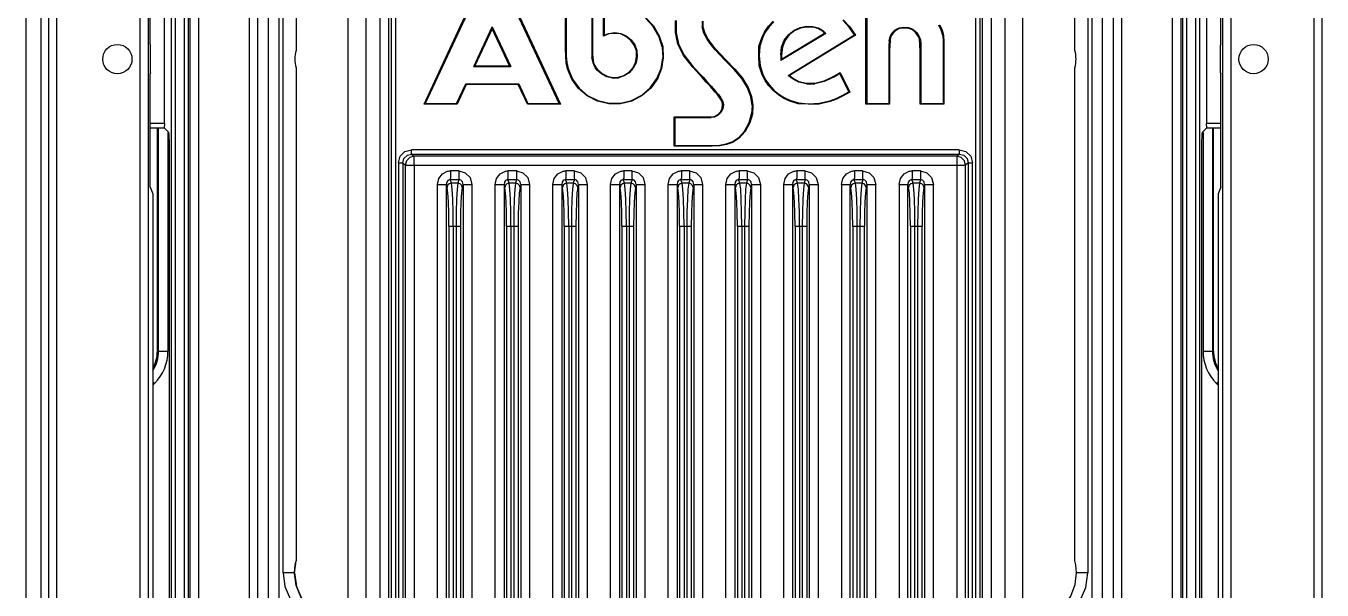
# Model space of a CAD drawing. Header units: millimetres. Extents: x -3132 to 28633, y 682 to 5849.
# Drawn here: x 7236.7 to 7382.7, y 2145.7 to 2209.3 of the extents above; entities that cross this region are included whole.
import ezdxf

# ---------------------------------------------------------------- set-up
doc = ezdxf.new("R2010")
doc.units = ezdxf.units.MM

msp = doc.modelspace()

# ---------------------------------------------------------------- linework, layer by layer
at = {"linetype": 'Continuous'}
for p, q in [((7236.728, 2694.147), (7236.728, 1716.919)), ((7238.395, 2695.146), (7238.395, 1715.92)), ((7239.312, 1716.961), (7239.312, 2694.105)), ((7382.745, 1716.961), (7382.745, 2694.105)), ((7264.034, 2601.516), (7264.034, 1908.046)), ((7265.26, 1906.961), (7265.26, 2601.516)), ((7356.797, 2601.516), (7356.797, 1906.961)), ((7358.022, 1908.046), (7358.022, 2601.516)), ((7273.028, 1903.696), (7273.028, 2507.35)), ((7349.028, 1906.213), (7349.028, 2507.389)), ((7276.593, 2492.424), (7276.593, 1918.625)), ((7277.587, 2492.424), (7277.587, 1918.642)), ((7344.47, 2492.424), (7344.47, 1918.642)), ((7345.463, 2492.441), (7345.463, 1918.642)), ((7275.028, 2489.792), (7275.028, 1921.274)), ((7347.028, 1921.274), (7347.028, 2489.792)), ((7277.874, 2485.962), (7277.874, 1925.104)), ((7278.373, 2485.962), (7278.373, 1925.104)), ((7343.683, 2485.962), (7343.683, 1925.104)), ((7344.182, 2485.962), (7344.182, 1925.104)), ((7360.194, 2093.508), (7360.194, 2317.558)), ((7365.853, 2317.558), (7365.853, 2093.508)), ((7368.975, 2093.372), (7368.975, 2317.694)), ((7359.194, 2317.086), (7359.194, 2093.98)), ((7366.852, 2094.081), (7366.852, 2316.985)), ((7367.011, 2316.746), (7367.011, 2094.32)), ((7367.511, 2093.823), (7367.511, 2317.164)), ((7368.475, 2317.236), (7368.475, 2093.83)), ((7253.082, 2313.519), (7253.082, 2097.547)), ((7253.595, 2098.019), (7253.595, 2313.047)), ((7256.203, 2097.694), (7256.203, 2313.372)), ((7261.862, 2313.372), (7261.862, 2097.694)), ((7255.045, 2098.505), (7255.045, 2312.561)), ((7255.204, 2312.799), (7255.204, 2098.267)), ((7262.862, 2098.165), (7262.862, 2312.9)), ((7240.228, 2103.582), (7240.228, 2307.484)), ((7381.828, 2307.484), (7381.828, 2103.582)), ((7249.546, 2299.224), (7249.546, 2111.842)), ((7250.545, 2111.842), (7250.545, 2299.224)), ((7371.511, 2299.224), (7371.511, 2111.842)), ((7372.511, 2111.842), (7372.511, 2299.224)), ((7265.691, 2147.604), (7265.692, 2263.462)), ((7356.365, 2263.462), (7356.364, 2147.604)), ((7267.166, 2262.086), (7267.166, 2206.504)), ((7354.891, 2206.504), (7354.891, 2262.086)), ((7250.728, 2207.195), (7250.728, 2219.984)), ((7371.328, 2207.195), (7371.328, 2219.984)), ((7297.532, 2206.69), (7297.528, 2215.033)), ((7297.598, 2214.963), (7297.598, 2206.69)), ((7300.476, 2214.963), (7300.476, 2206.106)), ((7300.546, 2215.033), (7300.551, 2206.107)), ((7252.33, 2198.256), (7252.33, 2212.81)), ((7369.727, 2212.81), (7369.727, 2198.256)), ((7281.583, 2200.444), (7286.678, 2211.374)), ((7286.734, 2211.287), (7281.72, 2200.531)), ((7296.798, 2200.531), (7291.784, 2211.287)), ((7291.839, 2211.374), (7296.935, 2200.444)), ((7301.806, 2208.126), (7301.806, 2211.328)), ((7301.876, 2211.266), (7301.876, 2208.229)), ((7331.364, 2200.444), (7331.364, 2211.374)), ((7331.451, 2211.287), (7331.451, 2200.531)), ((7307.377, 2209.225), (7306.52, 2210.143)), ((7306.565, 2210.197), (7307.433, 2209.267)), ((7307.377, 2209.225), (7307.433, 2209.267)), ((7307.433, 2209.267), (7308.076, 2208.157)), ((7309.888, 2208.536), (7309.893, 2209.9)), ((7309.98, 2209.89), (7309.969, 2208.545)), ((7312.9, 2209.825), (7312.912, 2209.161)), ((7312.993, 2209.815), (7312.999, 2209.173)), ((7319.974, 2208.65), (7320.392, 2209.24)), ((7320.392, 2209.24), (7320.922, 2209.804)), ((7320.46, 2209.185), (7320.392, 2209.24)), ((7320.982, 2209.741), (7320.46, 2209.185)), ((7323.946, 2209.095), (7324.686, 2209.232)), ((7324.686, 2209.232), (7325.38, 2209.208)), ((7324.686, 2209.232), (7324.692, 2209.144)), ((7329.456, 2209.151), (7328.738, 2209.91)), ((7328.796, 2209.976), (7329.524, 2209.206)), ((7339.85, 2208.787), (7339.566, 2209.358)), ((7339.641, 2209.403), (7339.932, 2208.818)), ((7287.172, 2204.685), (7289.259, 2209.161)), ((7289.259, 2208.955), (7287.309, 2204.772)), ((7289.259, 2209.161), (7289.259, 2208.955)), ((7289.259, 2209.161), (7291.346, 2204.685)), ((7291.209, 2204.772), (7289.259, 2208.955)), ((7302.403, 2208.39), (7301.806, 2208.126)), ((7301.876, 2208.229), (7301.806, 2208.126)), ((7301.876, 2208.229), (7302.385, 2208.437)), ((7302.385, 2208.437), (7303.06, 2208.524)), ((7302.385, 2208.437), (7302.406, 2208.369)), ((7303.06, 2208.411), (7302.403, 2208.39)), ((7303.06, 2208.524), (7303.066, 2208.453)), ((7303.06, 2208.524), (7303.735, 2208.428)), ((7303.716, 2208.384), (7303.06, 2208.411)), ((7303.735, 2208.428), (7303.708, 2208.364)), ((7304.329, 2208.094), (7303.716, 2208.384)), ((7303.735, 2208.428), (7304.365, 2208.155)), ((7304.365, 2208.155), (7304.329, 2208.094)), ((7304.853, 2207.672), (7304.329, 2208.094)), ((7304.365, 2208.155), (7304.904, 2207.72)), ((7308.012, 2208.129), (7307.377, 2209.225)), ((7308.012, 2208.129), (7308.076, 2208.157)), ((7308.388, 2206.927), (7308.012, 2208.129)), ((7308.076, 2208.157), (7308.48, 2206.941)), ((7309.969, 2208.545), (7309.882, 2208.534)), ((7310.174, 2207.23), (7309.888, 2208.536)), ((7309.969, 2208.545), (7310.256, 2207.259)), ((7312.912, 2209.161), (7312.999, 2209.173)), ((7313.11, 2208.44), (7312.912, 2209.161)), ((7312.999, 2209.173), (7313.192, 2208.473)), ((7313.11, 2208.44), (7313.192, 2208.473)), ((7313.509, 2207.703), (7313.11, 2208.44)), ((7313.192, 2208.473), (7313.583, 2207.749)), ((7319.307, 2207.002), (7319.651, 2208.025)), ((7319.732, 2207.992), (7319.42, 2206.985)), ((7319.651, 2208.025), (7319.974, 2208.65)), ((7319.732, 2207.992), (7319.651, 2208.025)), ((7320.049, 2208.605), (7319.732, 2207.992)), ((7320.049, 2208.605), (7319.974, 2208.65)), ((7320.46, 2209.185), (7320.049, 2208.605)), ((7326.844, 2208.432), (7321.79, 2205.382)), ((7321.864, 2205.528), (7326.701, 2208.448)), ((7322.162, 2207.65), (7322.667, 2208.317)), ((7322.729, 2208.255), (7322.239, 2207.607)), ((7322.592, 2203.694), (7330.055, 2208.251)), ((7322.667, 2208.317), (7323.256, 2208.784)), ((7322.667, 2208.317), (7322.729, 2208.255)), ((7323.301, 2208.709), (7322.729, 2208.255)), ((7330.177, 2208.224), (7322.743, 2203.684)), ((7323.256, 2208.784), (7323.946, 2209.095)), ((7323.256, 2208.784), (7323.301, 2208.709)), ((7323.973, 2209.011), (7323.301, 2208.709)), ((7323.946, 2209.095), (7323.973, 2209.011)), ((7324.692, 2209.144), (7323.973, 2209.011)), ((7325.368, 2209.121), (7324.692, 2209.144)), ((7325.38, 2209.208), (7325.368, 2209.121)), ((7325.94, 2208.977), (7325.368, 2209.121)), ((7325.38, 2209.208), (7325.97, 2209.059)), ((7325.97, 2209.059), (7325.94, 2208.977)), ((7326.215, 2208.844), (7325.94, 2208.977)), ((7325.97, 2209.059), (7326.259, 2208.919)), ((7326.259, 2208.919), (7326.215, 2208.844)), ((7326.466, 2208.67), (7326.215, 2208.844)), ((7326.259, 2208.919), (7326.521, 2208.738)), ((7326.521, 2208.738), (7326.466, 2208.67)), ((7326.701, 2208.448), (7326.466, 2208.67)), ((7326.521, 2208.738), (7326.844, 2208.432)), ((7326.844, 2208.432), (7326.701, 2208.448)), ((7329.456, 2209.151), (7329.524, 2209.206)), ((7330.055, 2208.251), (7329.456, 2209.151)), ((7329.524, 2209.206), (7330.177, 2208.224)), ((7330.055, 2208.251), (7330.177, 2208.224)), ((7333.978, 2207.605), (7334.088, 2208.077)), ((7334.143, 2208.045), (7334.082, 2207.593)), ((7334.088, 2208.077), (7334.319, 2208.479)), ((7334.088, 2208.077), (7334.163, 2208.033)), ((7334.388, 2208.425), (7334.143, 2208.045)), ((7334.319, 2208.479), (7334.667, 2208.815)), ((7334.319, 2208.479), (7334.388, 2208.425)), ((7334.719, 2208.744), (7334.388, 2208.425)), ((7334.667, 2208.815), (7335.11, 2209.043)), ((7334.667, 2208.815), (7334.719, 2208.744)), ((7335.139, 2208.983), (7334.719, 2208.744)), ((7335.11, 2209.043), (7335.621, 2209.14)), ((7335.11, 2209.043), (7335.143, 2208.961)), ((7335.625, 2209.017), (7335.139, 2208.983)), ((7335.621, 2209.14), (7336.15, 2209.09)), ((7335.621, 2209.14), (7335.629, 2209.052)), ((7336.129, 2209.016), (7335.625, 2209.017)), ((7336.15, 2209.09), (7336.125, 2209.006)), ((7336.589, 2208.82), (7336.129, 2209.016)), ((7336.15, 2209.09), (7336.633, 2208.896)), ((7336.633, 2208.896), (7336.589, 2208.82)), ((7336.959, 2208.525), (7336.589, 2208.82)), ((7336.633, 2208.896), (7337.022, 2208.586)), ((7337.022, 2208.586), (7336.959, 2208.525)), ((7337.176, 2208.243), (7336.959, 2208.525)), ((7337.022, 2208.586), (7337.25, 2208.289)), ((7337.25, 2208.289), (7337.176, 2208.243)), ((7337.343, 2207.954), (7337.176, 2208.243)), ((7337.25, 2208.289), (7337.405, 2207.986)), ((7337.405, 2207.986), (7337.325, 2207.949)), ((7337.392, 2207.672), (7337.343, 2207.954)), ((7337.405, 2207.986), (7337.487, 2207.688)), ((7339.85, 2208.787), (7339.932, 2208.818)), ((7340.003, 2208.182), (7339.85, 2208.787)), ((7339.932, 2208.818), (7340.102, 2208.196)), ((7340.003, 2208.182), (7340.09, 2208.193)), ((7340.003, 2208.182), (7340.051, 2207.485)), ((7340.102, 2208.196), (7340.125, 2207.488)), ((7250.728, 2207.195), (7250.749, 2207.094)), ((7250.749, 2203.972), (7250.749, 2207.094)), ((7297.598, 2206.69), (7297.528, 2206.689)), ((7297.55, 2205.88), (7297.532, 2206.69)), ((7297.598, 2206.69), (7297.606, 2205.884)), ((7304.904, 2207.72), (7304.853, 2207.672)), ((7305.246, 2207.119), (7304.853, 2207.672)), ((7304.904, 2207.72), (7305.308, 2207.152)), ((7305.308, 2207.152), (7305.246, 2207.119)), ((7305.494, 2206.48), (7305.246, 2207.119)), ((7305.308, 2207.152), (7305.549, 2206.495)), ((7305.549, 2206.495), (7305.48, 2206.479)), ((7305.52, 2205.805), (7305.494, 2206.48)), ((7305.549, 2206.495), (7305.604, 2205.8)), ((7308.388, 2206.927), (7308.459, 2206.934)), ((7308.388, 2206.927), (7308.478, 2205.689)), ((7308.48, 2206.941), (7308.525, 2205.685)), ((7310.256, 2207.259), (7310.174, 2207.23)), ((7310.807, 2205.924), (7310.174, 2207.23)), ((7310.256, 2207.259), (7310.881, 2205.971)), ((7313.509, 2207.703), (7313.583, 2207.749)), ((7313.781, 2207.328), (7313.509, 2207.703)), ((7313.583, 2207.749), (7313.85, 2207.38)), ((7313.781, 2207.328), (7313.85, 2207.38)), ((7314.075, 2206.954), (7313.781, 2207.328)), ((7313.85, 2207.38), (7314.142, 2207.009)), ((7314.075, 2206.954), (7314.142, 2207.009)), ((7314.387, 2206.576), (7314.075, 2206.954)), ((7314.142, 2207.009), (7314.452, 2206.634)), ((7314.387, 2206.576), (7314.452, 2206.634)), ((7315.5, 2205.384), (7314.387, 2206.576)), ((7314.452, 2206.634), (7315.562, 2205.444)), ((7319.28, 2205.887), (7319.307, 2207.002)), ((7319.42, 2206.985), (7319.313, 2205.887)), ((7319.42, 2206.985), (7319.334, 2206.999)), ((7321.756, 2205.997), (7321.861, 2206.891)), ((7321.946, 2206.87), (7321.843, 2205.992)), ((7321.861, 2206.891), (7322.162, 2207.65)), ((7321.861, 2206.891), (7321.946, 2206.87)), ((7322.239, 2207.607), (7321.946, 2206.87)), ((7322.162, 2207.65), (7322.239, 2207.607)), ((7333.942, 2207.071), (7333.937, 2206.503)), ((7333.937, 2206.503), (7334.024, 2206.503)), ((7333.937, 2206.503), (7333.937, 2200.531)), ((7333.978, 2207.605), (7333.942, 2207.071)), ((7333.942, 2207.071), (7334.029, 2207.068)), ((7333.978, 2207.605), (7334.065, 2207.597)), ((7334.027, 2206.503), (7334.024, 2200.444)), ((7334.037, 2207.068), (7334.027, 2206.503)), ((7334.082, 2207.593), (7334.037, 2207.068)), ((7337.435, 2207.321), (7337.392, 2207.672)), ((7337.487, 2207.688), (7337.401, 2207.673)), ((7337.448, 2206.949), (7337.435, 2207.321)), ((7337.528, 2207.327), (7337.441, 2207.321)), ((7337.457, 2206.563), (7337.448, 2206.949)), ((7337.543, 2206.951), (7337.456, 2206.949)), ((7337.458, 2200.444), (7337.457, 2206.563)), ((7337.545, 2206.563), (7337.458, 2206.563)), ((7337.487, 2207.688), (7337.528, 2207.327)), ((7337.528, 2207.327), (7337.543, 2206.951)), ((7337.543, 2206.951), (7337.545, 2206.563)), ((7337.545, 2206.563), (7337.545, 2200.531)), ((7340.051, 2207.485), (7340.137, 2207.489)), ((7340.051, 2207.485), (7340.051, 2200.531)), ((7340.125, 2207.488), (7340.138, 2200.444)), ((7371.328, 2207.195), (7371.308, 2207.094)), ((7371.308, 2203.972), (7371.308, 2207.094)), ((7297.606, 2205.884), (7297.537, 2205.879)), ((7297.582, 2205.127), (7297.55, 2205.88)), ((7297.74, 2204.443), (7297.582, 2205.127)), ((7297.666, 2205.137), (7297.596, 2205.13)), ((7297.606, 2205.884), (7297.666, 2205.137)), ((7297.666, 2205.137), (7297.807, 2204.464)), ((7300.476, 2206.106), (7300.546, 2206.107)), ((7300.476, 2206.106), (7300.487, 2205.717)), ((7300.487, 2205.717), (7300.556, 2205.724)), ((7300.618, 2205.109), (7300.487, 2205.717)), ((7300.551, 2206.107), (7300.588, 2205.725)), ((7300.588, 2205.725), (7300.684, 2205.13)), ((7300.618, 2205.109), (7300.685, 2205.131)), ((7300.746, 2204.808), (7300.618, 2205.109)), ((7300.684, 2205.13), (7300.777, 2204.84)), ((7300.746, 2204.808), (7300.803, 2204.851)), ((7305.096, 2204.543), (7305.399, 2205.143)), ((7305.465, 2205.12), (7305.154, 2204.503)), ((7305.399, 2205.143), (7305.52, 2205.805)), ((7305.465, 2205.12), (7305.399, 2205.143)), ((7305.604, 2205.8), (7305.465, 2205.12)), ((7305.604, 2205.8), (7305.533, 2205.802)), ((7308.273, 2204.474), (7308.478, 2205.689)), ((7308.525, 2205.685), (7308.341, 2204.455)), ((7308.478, 2205.689), (7308.547, 2205.687)), ((7310.881, 2205.971), (7310.807, 2205.924)), ((7311.841, 2204.617), (7310.807, 2205.924)), ((7310.881, 2205.971), (7311.907, 2204.674)), ((7315.5, 2205.384), (7315.562, 2205.444)), ((7316.53, 2204.352), (7315.5, 2205.384)), ((7315.562, 2205.444), (7316.594, 2204.411)), ((7319.313, 2205.887), (7319.226, 2205.881)), ((7319.312, 2204.777), (7319.28, 2205.887)), ((7319.313, 2205.887), (7319.427, 2204.795)), ((7321.756, 2205.997), (7321.843, 2205.992)), ((7321.79, 2205.382), (7321.864, 2205.528)), ((7250.749, 2203.972), (7250.728, 2203.871)), ((7250.728, 2191.082), (7250.728, 2203.871)), ((7267.166, 2204.562), (7267.166, 2148.98)), ((7287.172, 2204.685), (7287.309, 2204.772)), ((7287.172, 2204.685), (7291.346, 2204.685)), ((7287.309, 2204.772), (7291.209, 2204.772)), ((7291.346, 2204.685), (7291.209, 2204.772)), ((7297.807, 2204.464), (7297.74, 2204.443)), ((7298.235, 2203.254), (7297.74, 2204.443)), ((7297.807, 2204.464), (7298.296, 2203.288)), ((7300.911, 2204.526), (7300.746, 2204.808)), ((7300.777, 2204.84), (7300.969, 2204.565)), ((7300.911, 2204.526), (7300.969, 2204.565)), ((7301.113, 2204.264), (7300.911, 2204.526)), ((7300.969, 2204.565), (7301.164, 2204.312)), ((7301.113, 2204.264), (7301.164, 2204.312)), ((7301.596, 2203.841), (7301.113, 2204.264)), ((7301.164, 2204.312), (7301.636, 2203.899)), ((7301.596, 2203.841), (7301.636, 2203.899)), ((7302.181, 2203.545), (7301.596, 2203.841)), ((7301.636, 2203.899), (7302.205, 2203.61)), ((7302.181, 2203.545), (7302.205, 2203.61)), ((7302.826, 2203.399), (7302.181, 2203.545)), ((7302.205, 2203.61), (7302.832, 2203.476)), ((7302.826, 2203.399), (7302.831, 2203.47)), ((7302.826, 2203.399), (7303.489, 2203.429)), ((7302.832, 2203.476), (7303.477, 2203.491)), ((7303.489, 2203.429), (7303.476, 2203.498)), ((7303.477, 2203.491), (7304.097, 2203.696)), ((7304.127, 2203.633), (7303.489, 2203.429)), ((7304.097, 2203.696), (7304.651, 2204.05)), ((7304.127, 2203.633), (7304.097, 2203.696)), ((7304.697, 2203.996), (7304.127, 2203.633)), ((7304.651, 2204.05), (7305.096, 2204.543)), ((7304.697, 2203.996), (7304.651, 2204.05)), ((7305.154, 2204.503), (7304.697, 2203.996)), ((7305.154, 2204.503), (7305.096, 2204.543)), ((7307.799, 2203.329), (7308.273, 2204.474)), ((7308.341, 2204.455), (7307.86, 2203.295)), ((7308.273, 2204.474), (7308.341, 2204.455)), ((7311.907, 2204.674), (7311.841, 2204.617)), ((7312.179, 2204.259), (7311.841, 2204.617)), ((7311.907, 2204.674), (7312.243, 2204.319)), ((7312.243, 2204.319), (7312.179, 2204.259)), ((7312.543, 2203.866), (7312.179, 2204.259)), ((7312.243, 2204.319), (7312.607, 2203.925)), ((7312.607, 2203.925), (7312.543, 2203.866)), ((7312.941, 2203.429), (7312.543, 2203.866)), ((7312.607, 2203.925), (7313.006, 2203.487)), ((7313.006, 2203.487), (7312.941, 2203.429)), ((7313.374, 2202.949), (7312.941, 2203.429)), ((7313.006, 2203.487), (7313.438, 2203.007)), ((7316.53, 2204.352), (7316.594, 2204.411)), ((7317.379, 2203.35), (7316.53, 2204.352)), ((7316.594, 2204.411), (7317.45, 2203.401)), ((7317.379, 2203.35), (7317.45, 2203.401)), ((7317.45, 2203.401), (7318.099, 2202.336)), ((7319.662, 2203.763), (7319.312, 2204.777)), ((7319.427, 2204.795), (7319.338, 2204.785)), ((7319.427, 2204.795), (7319.742, 2203.796)), ((7319.742, 2203.796), (7319.662, 2203.763)), ((7319.992, 2203.124), (7319.662, 2203.763)), ((7319.742, 2203.796), (7320.067, 2203.169)), ((7322.592, 2203.694), (7322.743, 2203.684)), ((7323.041, 2203.333), (7322.592, 2203.694)), ((7322.743, 2203.684), (7323.091, 2203.405)), ((7323.041, 2203.333), (7323.091, 2203.405)), ((7323.091, 2203.405), (7323.448, 2203.187)), ((7327.229, 2203.338), (7327.835, 2203.648)), ((7327.877, 2203.572), (7327.265, 2203.258)), ((7327.835, 2203.648), (7328.46, 2204.017)), ((7327.877, 2203.572), (7327.835, 2203.648)), ((7328.423, 2203.894), (7327.877, 2203.572)), ((7328.423, 2203.894), (7328.46, 2204.017)), ((7329.418, 2201.85), (7328.423, 2203.894)), ((7328.46, 2204.017), (7329.532, 2201.816)), ((7354.891, 2148.98), (7354.891, 2204.562)), ((7371.308, 2203.972), (7371.328, 2203.871)), ((7371.328, 2191.082), (7371.328, 2203.871)), ((7285.236, 2200.531), (7286.269, 2202.747)), ((7286.324, 2202.659), (7285.291, 2200.444)), ((7286.269, 2202.747), (7292.249, 2202.747)), ((7286.269, 2202.747), (7286.324, 2202.659)), ((7292.194, 2202.659), (7286.324, 2202.659)), ((7292.249, 2202.747), (7292.194, 2202.659)), ((7293.227, 2200.444), (7292.194, 2202.659)), ((7292.249, 2202.747), (7293.282, 2200.531)), ((7298.296, 2203.288), (7298.235, 2203.254)), ((7298.985, 2202.222), (7298.235, 2203.254)), ((7298.296, 2203.288), (7299.037, 2202.27)), ((7299.037, 2202.27), (7298.985, 2202.222)), ((7299.966, 2201.388), (7298.985, 2202.222)), ((7299.037, 2202.27), (7300.005, 2201.447)), ((7306.112, 2201.469), (7307.069, 2202.303)), ((7307.121, 2202.256), (7306.152, 2201.412)), ((7307.069, 2202.303), (7307.799, 2203.329)), ((7307.069, 2202.303), (7307.121, 2202.256)), ((7307.86, 2203.295), (7307.121, 2202.256)), ((7307.799, 2203.329), (7307.86, 2203.295)), ((7313.438, 2203.007), (7313.374, 2202.949)), ((7313.841, 2202.425), (7313.374, 2202.949)), ((7313.438, 2203.007), (7313.906, 2202.483)), ((7313.906, 2202.483), (7313.841, 2202.425)), ((7314.345, 2201.854), (7313.841, 2202.425)), ((7313.906, 2202.483), (7314.411, 2201.912)), ((7318.02, 2202.298), (7317.379, 2203.35)), ((7318.02, 2202.298), (7318.099, 2202.336)), ((7318.4, 2201.28), (7318.02, 2202.298)), ((7318.099, 2202.336), (7318.484, 2201.306)), ((7320.067, 2203.169), (7319.992, 2203.124)), ((7320.409, 2202.53), (7319.992, 2203.124)), ((7320.067, 2203.169), (7320.477, 2202.585)), ((7320.477, 2202.585), (7320.409, 2202.53)), ((7320.922, 2201.977), (7320.409, 2202.53)), ((7320.477, 2202.585), (7320.982, 2202.041)), ((7320.982, 2202.041), (7320.922, 2201.977)), ((7321.503, 2201.495), (7320.922, 2201.977)), ((7320.982, 2202.041), (7321.554, 2201.566)), ((7323.407, 2203.109), (7323.041, 2203.333)), ((7323.407, 2203.109), (7323.448, 2203.187)), ((7323.79, 2202.938), (7323.407, 2203.109)), ((7323.448, 2203.187), (7323.818, 2203.021)), ((7323.79, 2202.938), (7323.818, 2203.021)), ((7324.649, 2202.736), (7323.79, 2202.938)), ((7323.818, 2203.021), (7324.658, 2202.829)), ((7324.649, 2202.736), (7324.657, 2202.823)), ((7324.649, 2202.736), (7325.606, 2202.748)), ((7324.658, 2202.829), (7325.594, 2202.835)), ((7325.594, 2202.835), (7326.638, 2203.093)), ((7325.606, 2202.748), (7325.594, 2202.835)), ((7326.666, 2203.01), (7325.606, 2202.748)), ((7326.638, 2203.093), (7327.229, 2203.338)), ((7326.666, 2203.01), (7326.638, 2203.093)), ((7327.265, 2203.258), (7326.666, 2203.01)), ((7327.265, 2203.258), (7327.229, 2203.338)), ((7281.72, 2200.531), (7281.583, 2200.444)), ((7281.72, 2200.531), (7285.236, 2200.531)), ((7285.236, 2200.531), (7285.291, 2200.444)), ((7293.282, 2200.531), (7293.227, 2200.444)), ((7293.282, 2200.531), (7296.798, 2200.531)), ((7296.798, 2200.531), (7296.935, 2200.444)), ((7300.005, 2201.447), (7299.966, 2201.388)), ((7301.137, 2200.795), (7299.966, 2201.388)), ((7300.005, 2201.447), (7301.161, 2200.861)), ((7301.161, 2200.861), (7301.137, 2200.795)), ((7302.409, 2200.484), (7301.137, 2200.795)), ((7301.161, 2200.861), (7302.417, 2200.554)), ((7302.417, 2200.554), (7302.409, 2200.484)), ((7303.717, 2200.485), (7302.409, 2200.484)), ((7302.417, 2200.554), (7303.708, 2200.555)), ((7303.708, 2200.555), (7304.964, 2200.87)), ((7303.708, 2200.555), (7303.717, 2200.485)), ((7304.989, 2200.804), (7303.717, 2200.485)), ((7304.964, 2200.87), (7306.112, 2201.469)), ((7304.964, 2200.87), (7304.989, 2200.804)), ((7306.152, 2201.412), (7304.989, 2200.804)), ((7306.112, 2201.469), (7306.152, 2201.412)), ((7314.411, 2201.912), (7314.345, 2201.854)), ((7314.671, 2201.478), (7314.345, 2201.854)), ((7314.411, 2201.912), (7314.739, 2201.532)), ((7314.739, 2201.532), (7314.671, 2201.478)), ((7314.948, 2201.107), (7314.671, 2201.478)), ((7314.739, 2201.532), (7315.022, 2201.154)), ((7315.022, 2201.154), (7314.948, 2201.107)), ((7315.163, 2200.738), (7314.948, 2201.107)), ((7315.022, 2201.154), (7315.225, 2200.768)), ((7315.225, 2200.768), (7315.143, 2200.734)), ((7315.19, 2200.358), (7315.163, 2200.738)), ((7315.225, 2200.768), (7315.315, 2200.361)), ((7318.4, 2201.28), (7318.483, 2201.306)), ((7318.541, 2200.313), (7318.4, 2201.28)), ((7318.484, 2201.306), (7318.613, 2200.33)), ((7321.554, 2201.566), (7321.503, 2201.495)), ((7322.115, 2201.108), (7321.503, 2201.495)), ((7321.554, 2201.566), (7322.156, 2201.185)), ((7322.156, 2201.185), (7322.115, 2201.108)), ((7322.768, 2200.806), (7322.115, 2201.108)), ((7322.156, 2201.185), (7322.798, 2200.888)), ((7322.798, 2200.888), (7322.768, 2200.806)), ((7323.739, 2200.5), (7322.768, 2200.806)), ((7322.798, 2200.888), (7323.765, 2200.613)), ((7324.877, 2200.458), (7323.739, 2200.5)), ((7323.765, 2200.613), (7323.742, 2200.528)), ((7323.765, 2200.613), (7324.879, 2200.496)), ((7324.879, 2200.496), (7326.09, 2200.571)), ((7324.879, 2200.496), (7324.88, 2200.41)), ((7326.09, 2200.571), (7327.291, 2200.845)), ((7326.09, 2200.571), (7326.098, 2200.484)), ((7327.315, 2200.761), (7326.102, 2200.466)), ((7327.291, 2200.845), (7328.005, 2201.105)), ((7327.291, 2200.845), (7327.315, 2200.761)), ((7328.039, 2201.025), (7327.315, 2200.761)), ((7328.005, 2201.105), (7328.738, 2201.451)), ((7328.005, 2201.105), (7328.039, 2201.025)), ((7328.778, 2201.374), (7328.039, 2201.025)), ((7328.738, 2201.451), (7329.418, 2201.85)), ((7328.738, 2201.451), (7328.778, 2201.374)), ((7329.532, 2201.816), (7328.778, 2201.374)), ((7329.418, 2201.85), (7329.532, 2201.816)), ((7331.451, 2200.531), (7331.364, 2200.444)), ((7331.451, 2200.531), (7333.937, 2200.531)), ((7333.937, 2200.531), (7334.024, 2200.444)), ((7337.545, 2200.531), (7337.458, 2200.444)), ((7337.545, 2200.531), (7340.051, 2200.531)), ((7340.051, 2200.531), (7340.138, 2200.444)), ((7285.291, 2200.444), (7281.583, 2200.444)), ((7296.935, 2200.444), (7293.227, 2200.444)), ((7309.741, 2199.021), (7313.909, 2199.037)), ((7309.741, 2195.709), (7309.741, 2199.021)), ((7309.828, 2198.933), (7309.741, 2199.021)), ((7313.909, 2199.037), (7314.288, 2199.069)), ((7313.917, 2198.933), (7313.909, 2199.021)), ((7314.316, 2199.002), (7314.285, 2199.085)), ((7314.288, 2199.069), (7314.658, 2199.279)), ((7314.71, 2199.208), (7314.316, 2199.002)), ((7314.658, 2199.279), (7314.968, 2199.588)), ((7314.71, 2199.208), (7314.658, 2199.279)), ((7315.039, 2199.536), (7314.71, 2199.208)), ((7314.968, 2199.588), (7315.18, 2199.96)), ((7315.039, 2199.536), (7314.968, 2199.588)), ((7315.249, 2199.933), (7315.039, 2199.536)), ((7315.249, 2199.933), (7315.169, 2199.967)), ((7315.18, 2199.96), (7315.19, 2200.358)), ((7315.315, 2200.361), (7315.225, 2200.353)), ((7315.315, 2200.361), (7315.249, 2199.933)), ((7318.195, 2198.37), (7318.476, 2199.362)), ((7318.573, 2199.323), (7318.277, 2198.337)), ((7318.541, 2200.313), (7318.476, 2199.362)), ((7318.476, 2199.362), (7318.561, 2199.324)), ((7318.541, 2200.313), (7318.626, 2200.332)), ((7318.613, 2200.33), (7318.573, 2199.323)), ((7326.102, 2200.466), (7324.877, 2200.458)), ((7334.024, 2200.444), (7331.364, 2200.444)), ((7340.138, 2200.444), (7337.458, 2200.444)), ((7252.33, 2198.256), (7250.728, 2198.256)), ((7250.728, 2197.774), (7252.312, 2197.774)), ((7251.534, 2172.617), (7251.534, 2197.774)), ((7251.668, 2172.617), (7251.657, 2197.774)), ((7252.33, 2198.256), (7252.312, 2197.774)), ((7252.83, 2197.255), (7252.312, 2197.774)), ((7309.828, 2198.933), (7309.828, 2195.797)), ((7309.828, 2198.933), (7313.917, 2198.933)), ((7314.316, 2199.002), (7313.917, 2198.933)), ((7317.681, 2197.41), (7318.195, 2198.37)), ((7318.277, 2198.337), (7317.757, 2197.365)), ((7318.195, 2198.37), (7318.277, 2198.337)), ((7369.744, 2197.774), (7369.226, 2197.255)), ((7371.328, 2198.256), (7369.727, 2198.256)), ((7369.744, 2197.774), (7369.727, 2198.256)), ((7369.744, 2197.774), (7371.328, 2197.774)), ((7370.399, 2197.774), (7370.388, 2172.617)), ((7370.522, 2172.617), (7370.522, 2197.774)), ((7252.722, 2197.255), (7252.722, 2172.617)), ((7252.89, 2094.533), (7252.89, 2196.234)), ((7315.631, 2195.988), (7316.281, 2196.223)), ((7316.319, 2196.144), (7315.654, 2195.904)), ((7316.281, 2196.223), (7317.024, 2196.696)), ((7316.281, 2196.223), (7316.319, 2196.144)), ((7317.081, 2196.628), (7316.319, 2196.144)), ((7317.024, 2196.696), (7317.681, 2197.41)), ((7317.024, 2196.696), (7317.081, 2196.628)), ((7317.757, 2197.365), (7317.081, 2196.628)), ((7317.681, 2197.41), (7317.756, 2197.366)), ((7369.167, 2196.234), (7369.167, 2091.533)), ((7369.334, 2197.255), (7369.334, 2172.617)), ((7280.181, 2194.823), (7280.181, 2195.322)), ((7341.875, 2195.322), (7280.181, 2195.322)), ((7280.181, 2194.823), (7341.875, 2194.823)), ((7280.181, 2194.823), (7280.46, 2194.582)), ((7309.828, 2195.797), (7309.741, 2195.709)), ((7314.033, 2195.722), (7309.741, 2195.709)), ((7309.828, 2195.797), (7314.031, 2195.797)), ((7314.031, 2195.797), (7314.877, 2195.844)), ((7314.031, 2195.797), (7314.034, 2195.71)), ((7314.888, 2195.745), (7314.033, 2195.722)), ((7314.877, 2195.844), (7315.631, 2195.988)), ((7314.877, 2195.844), (7314.885, 2195.757)), ((7315.654, 2195.904), (7314.888, 2195.745)), ((7315.631, 2195.988), (7315.654, 2195.904)), ((7341.589, 2194.582), (7341.875, 2194.823)), ((7341.875, 2195.322), (7341.875, 2194.823)), ((7278.683, 2193.825), (7278.683, 1925.104)), ((7278.683, 2193.825), (7279.182, 2193.825)), ((7279.182, 2193.825), (7279.182, 1925.104)), ((7279.47, 2193.584), (7279.182, 2193.825)), ((7279.47, 2193.584), (7279.47, 1918.642)), ((7341.589, 2194.582), (7280.46, 2194.582)), ((7280.465, 2193.586), (7280.463, 1918.642)), ((7280.465, 2193.586), (7341.591, 2193.586)), ((7341.591, 2193.586), (7342.073, 2193.584)), ((7341.591, 2193.586), (7341.593, 1918.625)), ((7342.073, 2193.584), (7342.587, 2193.584)), ((7342.874, 2193.825), (7342.587, 2193.584)), ((7342.587, 1918.642), (7342.587, 2193.584)), ((7342.874, 2193.825), (7343.373, 2193.825)), ((7342.874, 2193.825), (7342.874, 1925.104)), ((7343.373, 1925.104), (7343.373, 2193.825)), ((7284.512, 2191.961), (7285.512, 2191.961)), ((7284.665, 2191.544), (7284.512, 2191.961)), ((7285.489, 2192.923), (7284.567, 2192.923)), ((7285.512, 2191.961), (7285.392, 2191.544)), ((7291.012, 2191.961), (7292.012, 2191.961)), ((7291.165, 2191.544), (7291.012, 2191.961)), ((7291.989, 2192.923), (7291.067, 2192.923)), ((7292.012, 2191.961), (7291.892, 2191.544)), ((7297.512, 2191.961), (7298.512, 2191.961)), ((7297.665, 2191.544), (7297.512, 2191.961)), ((7298.489, 2192.923), (7297.567, 2192.923)), ((7298.512, 2191.961), (7298.392, 2191.544)), ((7304.012, 2191.961), (7305.012, 2191.961)), ((7304.165, 2191.544), (7304.012, 2191.961)), ((7304.989, 2192.923), (7304.067, 2192.923)), ((7305.012, 2191.961), (7304.892, 2191.544)), ((7310.512, 2191.961), (7311.512, 2191.961)), ((7310.665, 2191.544), (7310.512, 2191.961)), ((7311.489, 2192.923), (7310.567, 2192.923)), ((7311.512, 2191.961), (7311.392, 2191.544)), ((7311.489, 2192.923), (7311.489, 2192.165)), ((7311.489, 2192.165), (7311.512, 2191.961)), ((7317.012, 2191.961), (7318.012, 2191.961)), ((7317.165, 2191.544), (7317.012, 2191.961)), ((7317.989, 2192.923), (7317.067, 2192.923)), ((7318.012, 2191.961), (7317.892, 2191.544)), ((7323.512, 2191.961), (7324.512, 2191.961)), ((7323.665, 2191.544), (7323.512, 2191.961)), ((7324.489, 2192.923), (7323.567, 2192.923)), ((7324.512, 2191.961), (7324.392, 2191.544)), ((7330.012, 2191.961), (7331.012, 2191.961)), ((7330.165, 2191.544), (7330.012, 2191.961)), ((7330.989, 2192.923), (7330.067, 2192.923)), ((7331.012, 2191.961), (7330.892, 2191.544)), ((7336.512, 2191.961), (7337.512, 2191.961)), ((7336.665, 2191.544), (7336.512, 2191.961)), ((7337.489, 2192.923), (7336.567, 2192.923)), ((7337.512, 2191.961), (7337.392, 2191.544)), ((7250.728, 2191.082), (7251.028, 2190.357)), ((7251.028, 2190.357), (7251.028, 2111.842)), ((7283.093, 1916.625), (7283.093, 2191.399)), ((7283.093, 2191.399), (7284.087, 2191.399)), ((7284.087, 2191.399), (7284.087, 1916.642)), ((7284.166, 2191.061), (7284.087, 2191.399)), ((7285.392, 2191.544), (7284.665, 2191.544)), ((7285.97, 2191.399), (7285.891, 2191.061)), ((7285.97, 2191.399), (7285.97, 2050.533)), ((7285.97, 2191.399), (7286.963, 2191.399)), ((7286.963, 2191.399), (7286.963, 2049.533)), ((7289.593, 2050.533), (7289.593, 2191.399)), ((7289.593, 2191.399), (7290.587, 2191.399)), ((7290.587, 2191.399), (7290.587, 2050.533)), ((7290.666, 2191.061), (7290.587, 2191.399)), ((7291.892, 2191.544), (7291.165, 2191.544)), ((7292.47, 2191.399), (7292.391, 2191.061)), ((7292.47, 2191.399), (7292.47, 2048.276)), ((7292.47, 2191.399), (7293.463, 2191.399)), ((7293.463, 2191.399), (7293.463, 1916.642)), ((7296.093, 1916.625), (7296.093, 2191.399)), ((7296.093, 2191.399), (7297.087, 2191.399)), ((7297.087, 2191.399), (7297.087, 1916.642)), ((7297.166, 2191.061), (7297.087, 2191.399)), ((7298.392, 2191.544), (7297.665, 2191.544)), ((7298.97, 2191.399), (7298.891, 2191.061)), ((7298.97, 2191.399), (7298.97, 1916.642)), ((7298.97, 2191.399), (7299.963, 2191.399)), ((7299.963, 2191.399), (7299.963, 1916.642)), ((7302.593, 1916.625), (7302.593, 2191.399)), ((7302.593, 2191.399), (7303.587, 2191.399)), ((7303.587, 2191.399), (7303.587, 1916.642)), ((7303.666, 2191.061), (7303.587, 2191.399)), ((7304.892, 2191.544), (7304.165, 2191.544)), ((7305.47, 2191.399), (7305.391, 2191.061)), ((7305.47, 2191.399), (7305.47, 1916.642)), ((7305.47, 2191.399), (7306.463, 2191.399)), ((7306.463, 2191.399), (7306.463, 1916.642)), ((7309.093, 1916.625), (7309.093, 2191.399)), ((7309.093, 2191.399), (7310.087, 2191.399)), ((7310.087, 2191.399), (7310.087, 1916.642)), ((7310.166, 2191.061), (7310.087, 2191.399)), ((7311.392, 2191.544), (7310.665, 2191.544)), ((7311.97, 2191.399), (7311.891, 2191.061)), ((7311.97, 2191.399), (7311.97, 1916.642)), ((7311.97, 2191.399), (7312.963, 2191.399)), ((7312.963, 2191.399), (7312.963, 1916.642)), ((7315.593, 1916.625), (7315.593, 2191.399)), ((7315.593, 2191.399), (7316.587, 2191.399)), ((7316.666, 2191.061), (7316.587, 2191.399)), ((7316.587, 2191.399), (7316.587, 1916.642)), ((7317.892, 2191.544), (7317.165, 2191.544)), ((7318.47, 2191.399), (7318.391, 2191.061)), ((7318.47, 2191.399), (7319.463, 2191.399)), ((7318.47, 2191.399), (7318.47, 1916.642)), ((7319.463, 2191.399), (7319.463, 1916.642)), ((7322.093, 2191.399), (7323.087, 2191.399)), ((7322.093, 1916.625), (7322.093, 2191.399)), ((7323.087, 2191.399), (7323.087, 1916.642)), ((7323.166, 2191.061), (7323.087, 2191.399)), ((7324.392, 2191.544), (7323.665, 2191.544)), ((7324.97, 2191.399), (7324.891, 2191.061)), ((7324.97, 2191.399), (7325.963, 2191.399)), ((7324.97, 2191.399), (7324.97, 1916.642)), ((7325.963, 2191.399), (7325.963, 1916.642)), ((7328.593, 2191.399), (7329.587, 2191.399)), ((7328.593, 2191.399), (7328.593, 1916.625)), ((7329.587, 2048.276), (7329.587, 2191.399)), ((7329.666, 2191.061), (7329.587, 2191.399)), ((7330.892, 2191.544), (7330.165, 2191.544)), ((7331.47, 2191.399), (7331.391, 2191.061)), ((7331.47, 2191.399), (7332.463, 2191.399)), ((7331.47, 2191.399), (7331.47, 2050.533)), ((7332.463, 2049.533), (7332.463, 2191.399)), ((7335.093, 2191.399), (7336.087, 2191.399)), ((7335.093, 2191.399), (7335.093, 2050.533)), ((7336.087, 2050.533), (7336.087, 2191.399)), ((7336.166, 2191.061), (7336.087, 2191.399)), ((7337.392, 2191.544), (7336.665, 2191.544)), ((7337.97, 2191.399), (7337.891, 2191.061)), ((7337.97, 2191.399), (7338.963, 2191.399)), ((7337.97, 2191.399), (7337.97, 1916.642)), ((7338.963, 1916.642), (7338.963, 2191.399)), ((7371.328, 2191.082), (7371.028, 2190.357)), ((7371.028, 2190.357), (7371.028, 2111.842)), ((7284.374, 2186.714), (7284.374, 1923.104)), ((7284.374, 2186.714), (7285.682, 2186.714)), ((7284.873, 2186.714), (7284.873, 1923.104)), ((7285.183, 2186.714), (7285.183, 1923.104)), ((7285.682, 2186.714), (7285.682, 1923.104)), ((7290.874, 2186.714), (7290.874, 1923.104)), ((7290.874, 2186.714), (7292.182, 2186.714)), ((7291.373, 2186.714), (7291.373, 1923.104)), ((7291.683, 2186.714), (7291.683, 1923.104)), ((7292.182, 2186.714), (7292.182, 1923.104)), ((7297.374, 2186.714), (7297.374, 1923.104)), ((7297.374, 2186.714), (7298.682, 2186.714)), ((7297.873, 2186.714), (7297.873, 1923.104)), ((7298.183, 2186.714), (7298.183, 1923.104)), ((7298.682, 2186.714), (7298.682, 1923.104)), ((7303.874, 2186.714), (7303.874, 1923.104)), ((7303.874, 2186.714), (7305.182, 2186.714)), ((7304.373, 2186.714), (7304.373, 1923.104)), ((7304.683, 2186.714), (7304.683, 1923.104)), ((7305.182, 2186.714), (7305.182, 1923.104)), ((7310.374, 2186.714), (7310.374, 1923.104)), ((7310.374, 2186.714), (7311.682, 2186.714)), ((7310.873, 2186.714), (7310.873, 1923.104)), ((7311.183, 2186.714), (7311.183, 1923.104)), ((7311.682, 2186.714), (7311.682, 1923.104)), ((7316.874, 2186.714), (7318.182, 2186.714)), ((7316.874, 2186.714), (7316.874, 1923.104)), ((7317.373, 2186.714), (7317.373, 1923.104)), ((7317.683, 2186.714), (7317.683, 1923.104)), ((7318.182, 2186.714), (7318.182, 1923.104)), ((7323.374, 2186.714), (7324.682, 2186.714)), ((7323.374, 2186.714), (7323.374, 1923.104)), ((7323.873, 2186.714), (7323.873, 1923.104)), ((7324.183, 2186.714), (7324.183, 1923.104)), ((7324.682, 2186.714), (7324.682, 1923.104)), ((7329.874, 2186.714), (7331.182, 2186.714)), ((7329.874, 2186.714), (7329.874, 1923.104)), ((7330.373, 1923.104), (7330.373, 2186.714)), ((7330.683, 2186.714), (7330.683, 1923.104)), ((7331.182, 1923.104), (7331.182, 2186.714)), ((7336.374, 2186.714), (7337.682, 2186.714)), ((7336.374, 2186.714), (7336.374, 1923.104)), ((7336.873, 1923.104), (7336.873, 2186.714)), ((7337.183, 2186.714), (7337.183, 1923.104)), ((7337.682, 1923.104), (7337.682, 2186.714)), ((7251.534, 2172.617), (7252.722, 2172.617)), ((7369.334, 2172.617), (7370.522, 2172.617)), ((7251.202, 2168.948), (7251.028, 2169.123)), ((7251.028, 2168.774), (7251.202, 2168.948)), ((7371.028, 2169.123), (7370.854, 2168.948)), ((7370.854, 2168.948), (7371.028, 2168.774)), ((7266.985, 2147.604), (7265.691, 2147.604)), ((7356.364, 2147.604), (7355.072, 2147.604))]:
    msp.add_line(p, q, dxfattribs=at)
for points in [[(7254.545, 2313.058), (7254.545, 2098.087), (7254.548, 2098.008)], [(7321.756, 2205.997), (7321.759, 2205.806), (7321.77, 2205.602), (7321.79, 2205.382)], [(7321.843, 2205.992), (7321.845, 2205.837), (7321.852, 2205.683), (7321.864, 2205.528)], [(7252.89, 2196.234), (7252.869, 2196.774), (7252.85, 2197.122), (7252.83, 2197.255)], [(7369.226, 2197.255), (7369.206, 2197.122), (7369.187, 2196.774), (7369.167, 2196.234)], [(7278.683, 2193.825), (7278.885, 2194.576), (7279.429, 2195.12), (7280.181, 2195.322)], [(7279.182, 2193.825), (7279.314, 2194.322), (7279.705, 2194.703), (7280.181, 2194.823)], [(7341.875, 2195.322), (7342.627, 2195.12), (7343.171, 2194.576), (7343.373, 2193.825)], [(7341.875, 2194.823), (7342.378, 2194.688), (7342.744, 2194.32), (7342.874, 2193.825)], [(7280.46, 2194.582), (7279.966, 2194.446), (7279.594, 2194.063), (7279.47, 2193.584)], [(7279.47, 2193.584), (7279.984, 2193.584), (7280.465, 2193.586)], [(7280.465, 2193.586), (7280.468, 2194.071), (7280.468, 2194.433), (7280.46, 2194.582)], [(7341.589, 2194.582), (7341.589, 2194.071), (7341.591, 2193.586)], [(7342.587, 2193.584), (7342.458, 2194.072), (7342.076, 2194.453), (7341.589, 2194.582)], [(7283.093, 2191.399), (7283.243, 2192.071), (7283.652, 2192.596), (7284.239, 2192.885)], [(7284.512, 2191.958), (7284.253, 2191.838), (7284.127, 2191.644), (7284.087, 2191.399)], [(7284.239, 2192.885), (7284.347, 2192.906), (7284.457, 2192.918), (7284.567, 2192.923)], [(7284.567, 2192.923), (7284.567, 2192.16), (7284.512, 2191.961)], [(7285.489, 2192.923), (7285.489, 2192.165), (7285.512, 2191.961)], [(7285.489, 2192.923), (7286.224, 2192.721), (7286.76, 2192.174), (7286.963, 2191.399)], [(7285.97, 2191.399), (7285.913, 2191.684), (7285.736, 2191.892), (7285.512, 2191.96)], [(7289.593, 2191.399), (7289.743, 2192.071), (7290.152, 2192.596), (7290.739, 2192.885)], [(7291.012, 2191.958), (7290.753, 2191.838), (7290.627, 2191.644), (7290.587, 2191.399)], [(7290.739, 2192.885), (7290.847, 2192.906), (7290.957, 2192.918), (7291.067, 2192.923)], [(7291.012, 2191.961), (7291.067, 2192.156), (7291.067, 2192.923)], [(7291.989, 2192.923), (7291.989, 2192.165), (7292.012, 2191.961)], [(7291.989, 2192.923), (7292.724, 2192.721), (7293.26, 2192.174), (7293.463, 2191.399)], [(7292.47, 2191.399), (7292.413, 2191.684), (7292.236, 2191.892), (7292.012, 2191.96)], [(7296.093, 2191.399), (7296.243, 2192.071), (7296.652, 2192.596), (7297.239, 2192.885)], [(7297.512, 2191.958), (7297.253, 2191.838), (7297.127, 2191.644), (7297.087, 2191.399)], [(7297.239, 2192.885), (7297.347, 2192.906), (7297.457, 2192.918), (7297.567, 2192.923)], [(7297.567, 2192.923), (7297.567, 2192.16), (7297.512, 2191.961)], [(7298.489, 2192.923), (7298.489, 2192.165), (7298.512, 2191.961)], [(7298.489, 2192.923), (7299.224, 2192.721), (7299.76, 2192.174), (7299.963, 2191.399)], [(7298.97, 2191.399), (7298.913, 2191.684), (7298.736, 2191.892), (7298.512, 2191.96)], [(7302.593, 2191.399), (7302.743, 2192.071), (7303.152, 2192.596), (7303.739, 2192.885)], [(7304.012, 2191.958), (7303.753, 2191.838), (7303.627, 2191.644), (7303.587, 2191.399)], [(7303.739, 2192.885), (7303.847, 2192.906), (7303.957, 2192.918), (7304.067, 2192.923)], [(7304.067, 2192.923), (7304.067, 2192.16), (7304.012, 2191.961)], [(7304.989, 2192.923), (7304.989, 2192.16), (7305.012, 2191.961)], [(7304.989, 2192.923), (7305.724, 2192.721), (7306.26, 2192.174), (7306.463, 2191.399)], [(7305.47, 2191.399), (7305.412, 2191.684), (7305.235, 2191.892), (7305.012, 2191.96)], [(7309.093, 2191.399), (7309.243, 2192.071), (7309.652, 2192.596), (7310.239, 2192.885)], [(7310.512, 2191.958), (7310.253, 2191.838), (7310.127, 2191.644), (7310.087, 2191.399)], [(7310.239, 2192.885), (7310.347, 2192.906), (7310.457, 2192.918), (7310.567, 2192.923)], [(7310.567, 2192.923), (7310.567, 2192.16), (7310.512, 2191.961)], [(7311.489, 2192.923), (7312.224, 2192.721), (7312.76, 2192.174), (7312.963, 2191.399)], [(7311.97, 2191.399), (7311.913, 2191.684), (7311.736, 2191.892), (7311.512, 2191.96)], [(7315.593, 2191.399), (7315.743, 2192.071), (7316.152, 2192.596), (7316.739, 2192.885)], [(7317.012, 2191.958), (7316.753, 2191.838), (7316.627, 2191.644), (7316.587, 2191.399)], [(7316.739, 2192.885), (7316.847, 2192.906), (7316.957, 2192.918), (7317.067, 2192.923)], [(7317.067, 2192.923), (7317.067, 2192.16), (7317.012, 2191.961)], [(7317.989, 2192.923), (7318.724, 2192.721), (7319.26, 2192.174), (7319.463, 2191.399)], [(7317.989, 2192.923), (7317.989, 2192.16), (7318.012, 2191.961)], [(7318.47, 2191.399), (7318.412, 2191.684), (7318.235, 2191.892), (7318.012, 2191.96)], [(7322.093, 2191.399), (7322.243, 2192.071), (7322.652, 2192.596), (7323.239, 2192.885)], [(7323.512, 2191.958), (7323.253, 2191.838), (7323.127, 2191.644), (7323.087, 2191.399)], [(7323.239, 2192.885), (7323.347, 2192.906), (7323.457, 2192.918), (7323.567, 2192.923)], [(7323.567, 2192.923), (7323.567, 2192.16), (7323.512, 2191.961)], [(7324.489, 2192.923), (7325.224, 2192.721), (7325.76, 2192.174), (7325.963, 2191.399)], [(7324.489, 2192.923), (7324.489, 2192.165), (7324.512, 2191.961)], [(7324.97, 2191.399), (7324.913, 2191.684), (7324.736, 2191.892), (7324.512, 2191.96)], [(7328.593, 2191.399), (7328.743, 2192.071), (7329.152, 2192.596), (7329.739, 2192.885)], [(7330.012, 2191.958), (7329.753, 2191.838), (7329.627, 2191.644), (7329.587, 2191.399)], [(7329.739, 2192.885), (7329.847, 2192.906), (7329.957, 2192.918), (7330.067, 2192.923)], [(7330.067, 2192.923), (7330.067, 2192.16), (7330.012, 2191.961)], [(7330.989, 2192.923), (7331.724, 2192.721), (7332.26, 2192.174), (7332.463, 2191.399)], [(7330.989, 2192.923), (7330.989, 2192.16), (7331.012, 2191.961)], [(7331.47, 2191.399), (7331.412, 2191.684), (7331.235, 2191.892), (7331.012, 2191.96)], [(7335.093, 2191.399), (7335.243, 2192.071), (7335.652, 2192.596), (7336.239, 2192.885)], [(7336.512, 2191.958), (7336.253, 2191.838), (7336.127, 2191.644), (7336.087, 2191.399)], [(7336.239, 2192.885), (7336.347, 2192.906), (7336.457, 2192.918), (7336.567, 2192.923)], [(7336.567, 2192.923), (7336.567, 2192.16), (7336.512, 2191.961)], [(7337.489, 2192.923), (7338.224, 2192.721), (7338.76, 2192.174), (7338.963, 2191.399)], [(7337.489, 2192.923), (7337.489, 2192.165), (7337.512, 2191.961)], [(7337.97, 2191.399), (7337.913, 2191.684), (7337.736, 2191.892), (7337.512, 2191.96)], [(7284.665, 2191.544), (7284.423, 2191.48), (7284.239, 2191.307), (7284.166, 2191.061)], [(7284.374, 2186.714), (7284.359, 2188.17), (7284.316, 2189.455), (7284.249, 2190.452), (7284.166, 2191.061)], [(7284.873, 2186.714), (7284.858, 2188.319), (7284.815, 2189.758), (7284.748, 2190.873), (7284.665, 2191.544)], [(7285.392, 2191.544), (7285.308, 2190.872), (7285.241, 2189.757), (7285.198, 2188.318), (7285.183, 2186.714)], [(7285.891, 2191.061), (7285.825, 2191.294), (7285.646, 2191.473), (7285.392, 2191.544)], [(7285.891, 2191.061), (7285.807, 2190.452), (7285.74, 2189.455), (7285.697, 2188.17), (7285.682, 2186.714)], [(7291.165, 2191.544), (7290.923, 2191.48), (7290.739, 2191.307), (7290.666, 2191.061)], [(7290.874, 2186.714), (7290.859, 2188.17), (7290.816, 2189.455), (7290.749, 2190.452), (7290.666, 2191.061)], [(7291.373, 2186.714), (7291.358, 2188.319), (7291.315, 2189.758), (7291.248, 2190.873), (7291.165, 2191.544)], [(7291.892, 2191.544), (7291.808, 2190.872), (7291.741, 2189.757), (7291.698, 2188.318), (7291.683, 2186.714)], [(7292.391, 2191.061), (7292.325, 2191.294), (7292.146, 2191.473), (7291.892, 2191.544)], [(7292.391, 2191.061), (7292.307, 2190.452), (7292.24, 2189.455), (7292.197, 2188.17), (7292.182, 2186.714)], [(7297.665, 2191.544), (7297.423, 2191.48), (7297.239, 2191.307), (7297.166, 2191.061)], [(7297.374, 2186.714), (7297.359, 2188.17), (7297.316, 2189.455), (7297.249, 2190.452), (7297.166, 2191.061)], [(7297.873, 2186.714), (7297.858, 2188.319), (7297.815, 2189.758), (7297.748, 2190.873), (7297.665, 2191.544)], [(7298.392, 2191.544), (7298.308, 2190.872), (7298.241, 2189.757), (7298.198, 2188.318), (7298.183, 2186.714)], [(7298.891, 2191.061), (7298.825, 2191.294), (7298.646, 2191.473), (7298.392, 2191.544)], [(7298.891, 2191.061), (7298.807, 2190.452), (7298.74, 2189.455), (7298.697, 2188.17), (7298.682, 2186.714)], [(7304.165, 2191.544), (7303.923, 2191.48), (7303.739, 2191.307), (7303.666, 2191.061)], [(7303.874, 2186.714), (7303.859, 2188.17), (7303.816, 2189.455), (7303.749, 2190.452), (7303.666, 2191.061)], [(7304.373, 2186.714), (7304.358, 2188.319), (7304.315, 2189.758), (7304.248, 2190.873), (7304.165, 2191.544)], [(7304.892, 2191.544), (7304.808, 2190.872), (7304.741, 2189.757), (7304.698, 2188.318), (7304.683, 2186.714)], [(7305.391, 2191.061), (7305.325, 2191.294), (7305.146, 2191.473), (7304.892, 2191.544)], [(7305.391, 2191.061), (7305.307, 2190.452), (7305.24, 2189.455), (7305.197, 2188.17), (7305.182, 2186.714)], [(7310.665, 2191.544), (7310.423, 2191.48), (7310.239, 2191.307), (7310.166, 2191.061)], [(7310.374, 2186.714), (7310.359, 2188.17), (7310.316, 2189.455), (7310.249, 2190.452), (7310.166, 2191.061)], [(7310.873, 2186.714), (7310.858, 2188.319), (7310.815, 2189.758), (7310.748, 2190.873), (7310.665, 2191.544)], [(7311.392, 2191.544), (7311.308, 2190.872), (7311.241, 2189.757), (7311.198, 2188.318), (7311.183, 2186.714)], [(7311.891, 2191.061), (7311.825, 2191.294), (7311.646, 2191.473), (7311.392, 2191.544)], [(7311.891, 2191.061), (7311.807, 2190.452), (7311.74, 2189.455), (7311.697, 2188.17), (7311.682, 2186.714)], [(7317.165, 2191.544), (7316.923, 2191.48), (7316.739, 2191.307), (7316.666, 2191.061)], [(7316.874, 2186.714), (7316.859, 2188.17), (7316.816, 2189.455), (7316.749, 2190.452), (7316.666, 2191.061)], [(7317.373, 2186.714), (7317.358, 2188.319), (7317.315, 2189.758), (7317.248, 2190.873), (7317.165, 2191.544)], [(7317.892, 2191.544), (7317.808, 2190.872), (7317.741, 2189.757), (7317.698, 2188.318), (7317.683, 2186.714)], [(7318.391, 2191.061), (7318.325, 2191.294), (7318.146, 2191.473), (7317.892, 2191.544)], [(7318.391, 2191.061), (7318.307, 2190.452), (7318.24, 2189.455), (7318.197, 2188.17), (7318.182, 2186.714)], [(7323.665, 2191.544), (7323.423, 2191.48), (7323.239, 2191.307), (7323.166, 2191.061)], [(7323.374, 2186.714), (7323.359, 2188.17), (7323.316, 2189.455), (7323.249, 2190.452), (7323.166, 2191.061)], [(7323.873, 2186.714), (7323.858, 2188.319), (7323.815, 2189.758), (7323.748, 2190.873), (7323.665, 2191.544)], [(7324.392, 2191.544), (7324.308, 2190.872), (7324.241, 2189.757), (7324.198, 2188.318), (7324.183, 2186.714)], [(7324.891, 2191.061), (7324.825, 2191.294), (7324.646, 2191.473), (7324.392, 2191.544)], [(7324.891, 2191.061), (7324.807, 2190.452), (7324.74, 2189.455), (7324.697, 2188.17), (7324.682, 2186.714)], [(7330.165, 2191.544), (7329.923, 2191.48), (7329.739, 2191.307), (7329.666, 2191.061)], [(7329.874, 2186.714), (7329.859, 2188.17), (7329.816, 2189.455), (7329.749, 2190.452), (7329.666, 2191.061)], [(7330.373, 2186.714), (7330.358, 2188.319), (7330.315, 2189.758), (7330.248, 2190.873), (7330.165, 2191.544)], [(7330.892, 2191.544), (7330.808, 2190.872), (7330.741, 2189.757), (7330.698, 2188.318), (7330.683, 2186.714)], [(7331.391, 2191.061), (7331.325, 2191.294), (7331.146, 2191.473), (7330.892, 2191.544)], [(7331.391, 2191.061), (7331.307, 2190.452), (7331.24, 2189.455), (7331.197, 2188.17), (7331.182, 2186.714)], [(7336.665, 2191.544), (7336.423, 2191.48), (7336.239, 2191.307), (7336.166, 2191.061)], [(7336.374, 2186.714), (7336.359, 2188.17), (7336.316, 2189.455), (7336.249, 2190.452), (7336.166, 2191.061)], [(7336.873, 2186.714), (7336.858, 2188.319), (7336.815, 2189.758), (7336.748, 2190.873), (7336.665, 2191.544)], [(7337.392, 2191.544), (7337.308, 2190.872), (7337.241, 2189.757), (7337.198, 2188.318), (7337.183, 2186.714)], [(7337.891, 2191.061), (7337.825, 2191.294), (7337.646, 2191.473), (7337.392, 2191.544)], [(7337.891, 2191.061), (7337.807, 2190.452), (7337.74, 2189.455), (7337.697, 2188.17), (7337.682, 2186.714)], [(7266.985, 2147.604), (7267.005, 2148.066), (7267.066, 2148.526), (7267.166, 2148.98)], [(7268.57, 2143.745), (7267.699, 2144.902), (7267.173, 2146.2), (7266.991, 2147.584), (7267.166, 2148.98)], [(7355.072, 2147.604), (7355.051, 2148.066), (7354.991, 2148.526), (7354.891, 2148.98)], [(7265.691, 2147.604), (7265.892, 2146.071), (7266.515, 2144.593), (7267.534, 2143.291)], [(7266.985, 2147.604), (7267.193, 2146.091), (7267.768, 2144.745), (7268.517, 2143.755)], [(7353.509, 2143.723), (7354.43, 2145), (7354.919, 2146.304), (7355.071, 2147.604)], [(7354.522, 2143.291), (7355.492, 2144.508), (7356.137, 2145.974), (7356.359, 2147.604)]]:
    msp.add_lwpolyline(points, dxfattribs=at)
for centre in [(7247.028, 2205.533), (7375.028, 2205.533)]:
    msp.add_circle(centre, 1.65, dxfattribs=at)
for centre, radius, start, end in [((7270.528, 2205.533), 3.5, 163.89234, 196.10766), ((7351.528, 2205.533), 3.5, 343.89234, 16.10766), ((7247.534, 2172.617), 4, 331.11655, 0), ((7247.534, 2172.617), 4.134, 328.03055, 0), ((7247.534, 2172.617), 5.188, 315, 360), ((7374.522, 2172.617), 5.188, 180.00001, 224.99999), ((7374.522, 2172.617), 4.134, 180.00001, 211.96945), ((7374.522, 2172.617), 4, 180, 208.88345)]:
    msp.add_arc(centre, radius, start, end, dxfattribs=at)

doc.saveas('drawing.dxf')
